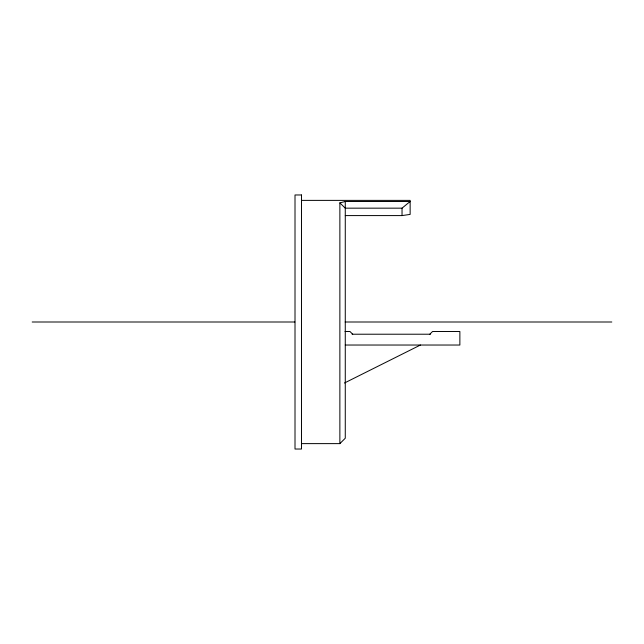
<?xml version="1.0" encoding="UTF-8"?>
<svg xmlns="http://www.w3.org/2000/svg" width="644" height="644" viewBox="0 0 644 644"><rect width="100%" height="100%" fill="white"/><g stroke="black" fill="none" stroke-linecap="round" stroke-linejoin="round"><path stroke-width="0.97" d="M429.83 334.22L432.535 331.515L459.872 331.515L459.872 345.031L345.281 345.031M301.489 443.619L339.871 443.619L345.273 438.218L345.273 201.483L410.139 201.483L402.033 208.165L345.273 208.165L339.871 202.868L345.273 201.483M344.468 383.003L420.411 345.031M345.273 215.587L402.033 215.587L410.139 214.404L410.139 200.381L301.489 200.381M32.2 322L294.831 322M345.144 322L611.8 322M345.015 331.515L349.974 331.515L352.679 334.22M352.115 334.22L430.385 334.22M402.033 208.165L402.033 215.587M339.871 202.868L339.871 443.619M301.489 194.971L295.008 194.971L295.008 449.029L301.489 449.029L301.489 194.971"/></g></svg>
